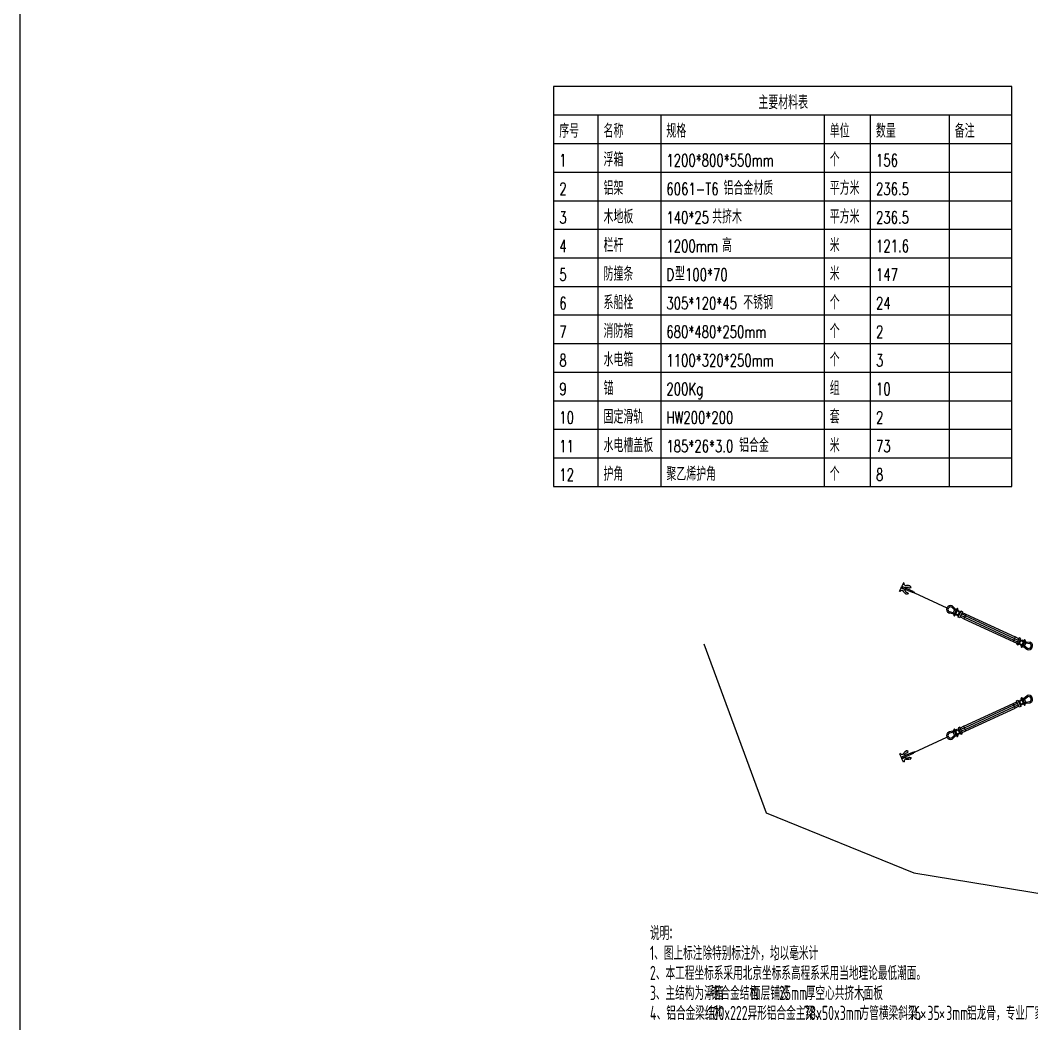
# Model space of a CAD drawing. Extents: x -89702 to 926017, y -610001 to -56924.
# Drawn here: x -6087 to 43447, y -244834 to -195677 of the extents above; entities that cross this region are included whole.
import ezdxf

# ---------------------------------------------------------------- set-up
doc = ezdxf.new("R2010")
doc.units = 0
doc.header["$LTSCALE"] = 10
doc.header["$MEASUREMENT"] = 0
for name, color, linetype in [('AECOM-园建', 2, 'Continuous'), ('L-构造线', 6, 'Continuous'), ('PUB_TAB', 7, 'Continuous'), ('PUB_TEXT', 7, 'Continuous'), ('W-MOUNTING固定方式', 5, 'Continuous')]:
    doc.layers.add(name, color=color, linetype=linetype)
doc.styles.add('_TCH_TAB', font='SIMPLEX', dxfattribs={"bigfont": 'GBCBIG'})
doc.styles.get("Standard").update_dxf_attribs({"font": 'gbenor.shx', "bigfont": 'gbcbig.shx'})

# ---------------------------------------------------------------- blocks, each defined once
blk = doc.blocks.new('$matou$00000106')
blk.add_line((-31, -275, 0), (31, -275, 0))
at = {"elevation": 0}
for points in [[(-31, -275), (-31, -149, -0.158691), (-104, -26), (-90, -7, 0.186687), (-133, 68, 0.169045), (-176, -9), (-162, -23, 0.1524), (-109, -153, -0.391481), (-179, -249), (-179, -273), (-31, -275)], [(31, -275), (31, -149, 0.158691), (104, -26), (90, -7, -0.186687), (133, 68, -0.169045), (176, -9), (162, -23, -0.1524), (109, -153, 0.391481), (179, -249), (179, -273), (31, -275)]]:
    blk.add_lwpolyline(points, format="xyb", dxfattribs=at)
for points in [[(1, 275), (-10, 275), (-10, 219), (-23, 201), (-27, -239), (-21, -245), (0, -245)], [(0, 275), (11, 275), (11, 219), (24, 201), (28, -239), (21, -245), (0, -245)]]:
    blk.add_lwpolyline(points, dxfattribs=at)

msp = doc.modelspace()

# ---------------------------------------------------------------- linework, layer by layer
at = {"layer": 'AECOM-园建'}
for p, q in [((37709.4, -223729), (39293.9, -224462.9)), ((39837.2, -224816.3), (39787.3, -224793.3)), ((39819.9, -224853.9), (39837.2, -224816.3)), ((39864.5, -224874.4), (39819.9, -224853.9)), ((39837.2, -224816.3), (39906.1, -224667.6)), ((39847.2, -224912), (39864.5, -224874.4)), ((39856.6, -224644.2), (39906.1, -224667.6)), ((39864.5, -224874.4), (39968.1, -224650.6)), ((39906.1, -224667.6), (39923.6, -224630)), ((39923.6, -224630), (39968.4, -224650.7)), ((40042.7, -224685.2), (39938.7, -224908.9)), ((39968.4, -224650.7), (39985.6, -224613.6)), ((39985.6, -224613.6), (40059.9, -224648.1)), ((40059.9, -224648.1), (40042.7, -224685.2)), ((40042.7, -224685.2), (40221.6, -224768.3)), ((40221.6, -224768.3), (40118.5, -224992.5)), ((40187.1, -224843.2), (42602.7, -225963.1)), ((40221.6, -224768.3), (42637.1, -225888.3)), ((39921.8, -224946.3), (39847.2, -224912)), ((39939, -224909), (39921.8, -224946.3)), ((40118.5, -224992.5), (39939, -224909)), ((40118.5, -224992.5), (42534, -226112.5)), ((40152.8, -224917.9), (42568.4, -226037.8)), ((42637.1, -225888.3), (42532.6, -226111.9)), ((42532.6, -226111.9), (42712.3, -226195)), ((42816, -225971.2), (42637.1, -225888.3)), ((42712.3, -226195), (42694.9, -226232.2)), ((42694.9, -226232.2), (42769.3, -226266.9)), ((42816, -225971.2), (42712.6, -226195.1)), ((42769.3, -226266.9), (42786.8, -226229.5)), ((42786.8, -226229.5), (42890.7, -226005.8)), ((42786.8, -226229.5), (42831.3, -226250.2)), ((42833.3, -225934), (42816, -225971.2)), ((42831.3, -226250.2), (42848.8, -226212.7)), ((42907.7, -225968.6), (42833.3, -225934)), ((42848.8, -226212.7), (42917.8, -226064.1)), ((42848.8, -226212.7), (42898.6, -226236)), ((42890.4, -226005.6), (42907.7, -225968.6)), ((42935.2, -226026.4), (42890.4, -226005.6)), ((42917.8, -226064.1), (42935.2, -226026.4)), ((42967.7, -226086.7), (42917.8, -226064.1)), ((42988.5, -226041.8), (42967.7, -226086.7)), ((43173.2, -226127.6), (42988.5, -226041.8)), ((40118.5, -230263.4), (42534, -229143.3)), ((40152.8, -230338), (42568.4, -229218.1)), ((40187.1, -230412.7), (42602.7, -229292.8)), ((42532.6, -229144), (42712.3, -229060.9)), ((42637.1, -229367.5), (42532.6, -229144)), ((42816, -229284.7), (42637.1, -229367.5)), ((42694.9, -229023.7), (42769.3, -228988.9)), ((42712.3, -229060.9), (42694.9, -229023.7)), ((42816, -229284.7), (42712.6, -229060.8)), ((42769.3, -228988.9), (42786.8, -229026.4)), ((42786.8, -229026.4), (42831.3, -229005.6)), ((42786.8, -229026.4), (42890.7, -229250.1)), ((42833.3, -229321.8), (42816, -229284.7)), ((42831.3, -229005.6), (42848.8, -229043.1)), ((42907.7, -229287.3), (42833.3, -229321.8)), ((42848.8, -229043.1), (42898.6, -229019.9)), ((42848.8, -229043.1), (42917.8, -229191.8)), ((42935.2, -229229.4), (42890.4, -229250.2)), ((42890.4, -229250.2), (42907.7, -229287.3)), ((42967.7, -229169.2), (42917.8, -229191.8)), ((42917.8, -229191.8), (42935.2, -229229.4)), ((42988.5, -229214), (42967.7, -229169.2)), ((43173.2, -229128.3), (42988.5, -229214)), ((40221.6, -230487.6), (42637.1, -229367.5)), ((39921.8, -230309.6), (39847.2, -230343.9)), ((39939, -230346.9), (39921.8, -230309.6)), ((40118.5, -230263.4), (39939, -230346.9)), ((40221.6, -230487.6), (40118.5, -230263.4)), ((37709.4, -231526.8), (39293.9, -230793)), ((39837.2, -230439.6), (39787.3, -230462.6)), ((39864.5, -230381.4), (39819.9, -230402)), ((39819.9, -230402), (39837.2, -230439.6)), ((39837.2, -230439.6), (39906.1, -230588.3)), ((39847.2, -230343.9), (39864.5, -230381.4)), ((39856.6, -230611.7), (39906.1, -230588.3)), ((39864.5, -230381.4), (39968.1, -230605.3)), ((39906.1, -230588.3), (39923.6, -230625.9)), ((39923.6, -230625.9), (39968.4, -230605.2)), ((40042.7, -230570.6), (39938.7, -230347)), ((39968.4, -230605.2), (39985.6, -230642.2)), ((39985.6, -230642.2), (40059.9, -230607.8)), ((40042.7, -230570.6), (40221.6, -230487.6)), ((40059.9, -230607.8), (40042.7, -230570.6))]:
    msp.add_line(p, q, dxfattribs=at)
at = {"layer": 'AECOM-园建', "color": 7}
for p, q in [((39692.6, -224513.7), (39557.7, -224378.3)), ((39583.3, -224752.6), (39396.5, -224719.4)), ((39600, -224705.9), (39421.3, -224661.4)), ((39668.3, -224557), (39530.2, -224434.7)), ((39767.3, -224837.8), (39583.3, -224752.6)), ((39599.4, -224705.8), (39788, -224793.1)), ((39856.6, -224644.2), (39668.3, -224557)), ((39692.6, -224513.7), (39877.4, -224599.3)), ((39788, -224793.1), (39767.3, -224837.8)), ((39877.4, -224599.3), (39856.6, -224644.2)), ((42898.3, -226235.3), (42877.6, -226280)), ((42877.6, -226280), (43061.4, -226365.4)), ((43086.8, -226322.8), (42898.3, -226235.3)), ((42967.7, -226086.7), (43155.9, -226174.1)), ((43061.4, -226365.4), (43207.5, -226486.5)), ((43086.3, -226322.5), (43235.7, -226430.1)), ((43155.9, -226174.1), (43338.4, -226200.5)), ((43173.2, -226127.6), (43363.7, -226143.1)), ((43061.4, -228890.5), (43207.5, -228769.3)), ((43086.3, -228933.4), (43235.7, -228825.7)), ((42877.6, -228975.8), (43061.4, -228890.5)), ((42898.3, -229020.5), (42877.6, -228975.8)), ((43086.8, -228933), (42898.3, -229020.5)), ((42967.7, -229169.2), (43155.9, -229081.8)), ((43155.9, -229081.8), (43338.4, -229055.3)), ((43173.2, -229128.3), (43363.7, -229112.8)), ((39583.3, -230503.2), (39396.5, -230536.5)), ((39600, -230550), (39421.3, -230594.4)), ((39668.3, -230698.9), (39530.2, -230821.2)), ((39692.6, -230742.2), (39557.7, -230877.6)), ((39767.3, -230418), (39583.3, -230503.2)), ((39599.4, -230550.1), (39788, -230462.8)), ((39856.6, -230611.7), (39668.3, -230698.9)), ((39692.6, -230742.2), (39877.4, -230656.6)), ((39788, -230462.8), (39767.3, -230418)), ((39877.4, -230656.6), (39856.6, -230611.7))]:
    msp.add_line(p, q, dxfattribs=at)
at = {"layer": 'AECOM-园建', "color": 4}
for p, q in [((39668.3, -224557), (39599.4, -224705.8)), ((39854.2, -224779.5), (39898.9, -224800.2)), ((39888.8, -224704.9), (39933.4, -224725.5)), ((40152.8, -224917.9), (39973.2, -224834.7)), ((40187.1, -224843.2), (40007.9, -224760.1)), ((42568.4, -226037.8), (42747, -226120.5)), ((42602.3, -225962.8), (42781.5, -226046)), ((42865.9, -226176), (42821.3, -226155.3)), ((42900.5, -226101.3), (42855.9, -226080.7)), ((43155.9, -226174.1), (43086.8, -226322.8)), ((42568.4, -229218.1), (42747, -229135.3)), ((42602.3, -229293), (42781.5, -229209.8)), ((42865.9, -229079.9), (42821.3, -229100.6)), ((42900.5, -229154.5), (42855.9, -229175.2)), ((43155.9, -229081.8), (43086.8, -228933)), ((39668.3, -230698.9), (39599.4, -230550.1)), ((39854.2, -230476.4), (39898.9, -230455.7)), ((39888.8, -230551), (39933.4, -230530.3)), ((40152.8, -230338), (39973.2, -230421.1)), ((40187.1, -230412.7), (40007.9, -230495.7))]:
    msp.add_line(p, q, dxfattribs=at)
at = {"layer": 'AECOM-园建', "color": 6}
for p, q in [((39773.8, -224506.7), (39634.1, -224808.2)), ((39824.8, -224536.1), (39682.1, -224841.6)), ((43070.7, -226041.2), (42929.7, -226347.5)), ((43126.1, -226061.1), (42986.2, -226362.5)), ((43070.7, -229214.7), (42929.7, -228908.3)), ((43126.1, -229194.7), (42986.2, -228893.3)), ((39773.8, -230749.2), (39634.1, -230447.7)), ((39824.8, -230719.8), (39682.1, -230414.2))]:
    msp.add_line(p, q, dxfattribs=at)
at = {"layer": 'AECOM-园建', "color": 0}
msp.add_lwpolyline([(27383.8, -226226), (30440, -234507.5), (37668.1, -237444.2), (49128.7, -239323.7), (50675.8, -239355.5)], dxfattribs=at)
at = {"layer": 'AECOM-园建', "color": 7}
for centre, radius, start, end in [((39468.1, -224543.6), 192, 69.76755, 241.80701), ((39512.4, -224423.5), 64, 44.89275, 69.76755), ((39468.1, -224543.6), 128, 72.13176, 240.62149), ((39407.7, -224656.4), 64, 241.80701, 259.90759), ((39436.7, -224599.3), 64, 240.62149, 256.02371), ((39487.8, -224482.6), 64, 48.49545, 72.13176), ((43295.4, -226318.2), 192, 248.43976, 60.47922), ((43295.4, -226318.2), 128, 249.62529, 58.11501), ((43329.2, -226263.9), 64, 58.11501, 81.75133), ((43358.5, -226206.8), 64, 60.47922, 85.35402), ((43248.4, -226437.3), 64, 230.33918, 248.43976), ((43273.1, -226378.2), 64, 234.22306, 249.62529), ((43248.4, -228818.6), 64, 111.56024, 129.66082), ((43295.4, -228937.6), 192, 299.52078, 111.56024), ((43273.1, -228877.6), 64, 110.37471, 125.77694), ((43295.4, -228937.6), 128, 301.88499, 110.37471), ((43329.2, -228992), 64, 278.24867, 301.88499), ((43358.5, -229049), 64, 274.64598, 299.52078), ((39468.1, -230712.3), 192, 118.19299, 290.23245), ((39468.1, -230712.3), 128, 119.37851, 287.86824), ((39407.7, -230599.5), 64, 100.09241, 118.19299), ((39436.7, -230656.5), 64, 103.97629, 119.37851), ((39487.8, -230773.2), 64, 287.86824, 311.50455), ((39512.4, -230832.4), 64, 290.23245, 315.10725)]:
    msp.add_arc(centre, radius, start, end, dxfattribs=at)
at = {"layer": 'AECOM-园建', "color": 6}
for centre, radius, start, end in [((39658.2, -224824.6), 29.3, 144.77767, 324.53388), ((39799.3, -224521.4), 29.5, 330.02224, 150.02224), ((42958.1, -226354.7), 29.3, 165.71289, 345.4691), ((43098.4, -226051.2), 29.5, 340.22453, 160.22453), ((42958.1, -228901.1), 29.3, 14.5309, 194.28711), ((43098.4, -229204.7), 29.5, 199.77547, 19.77547), ((39658.2, -230431.2), 29.3, 35.46612, 215.22233), ((39799.3, -230734.5), 29.5, 209.97776, 29.97776)]:
    msp.add_arc(centre, radius, start, end, dxfattribs=at)
at = {"layer": 'L-构造线'}
msp.add_lwpolyline([(-6086.7, -56924.3), (818318, -56924.3), (818318, -380806), (-6086.7, -380806)], close=True, dxfattribs=at)
at = {"layer": 'PUB_TAB', "color": 0, "linetype": 'ByBlock'}
msp.add_lwpolyline([(20029, -218516.2), (42474.2, -218516.2), (42474.2, -198916.2), (20029, -198916.2)], close=True, dxfattribs=at)
for points in [[(20029, -200316.2), (42474.2, -200316.2)], [(22196.4, -200316.2), (22196.4, -218516.2)], [(25274.7, -200316.2), (25274.7, -218516.2)], [(33274.7, -200316.2), (33274.7, -218516.2)], [(35535.8, -200316.2), (35535.8, -218516.2)], [(39395.9, -200316.2), (39395.9, -218516.2)], [(20029, -201716.2), (42474.2, -201716.2)], [(20029, -203116.2), (42474.2, -203116.2)], [(20029, -204516.2), (42474.2, -204516.2)], [(20029, -205916.2), (42474.2, -205916.2)], [(20029, -207316.2), (42474.2, -207316.2)], [(20029, -208716.2), (42474.2, -208716.2)], [(20029, -210116.2), (42474.2, -210116.2)], [(20029, -211516.2), (42474.2, -211516.2)], [(20029, -212916.2), (42474.2, -212916.2)], [(20029, -214316.2), (42474.2, -214316.2)], [(20029, -215716.2), (42474.2, -215716.2)], [(20029, -217116.2), (42474.2, -217116.2)]]:
    msp.add_lwpolyline(points, dxfattribs=at)

# ---------------------------------------------------------------- block references
at = {"layer": 'W-MOUNTING固定方式', "zscale": 0.6400000000000001}
for p, xscale, yscale, rotation in [((37388.4, -223584.6, 0), 1.28, -1.28, 65.77644577704119), ((37388.4, -231671.2, 0), 1.280000000000001, 1.280000000000001, 294.2235542229588)]:
    msp.add_blockref('$matou$00000106', p, dxfattribs=dict(at, xscale=xscale, yscale=yscale, rotation=rotation))

# ---------------------------------------------------------------- texts
at = {"layer": 'PUB_TAB', "color": 0, "linetype": 'ByBlock', "style": '_TCH_TAB'}
for s, height, p in [('主要材料表', 675.18, (30060.1, -200036.2)), ('序号', 675.18, (20309, -201436.2)), ('名称', 675.18, (22476.4, -201436.2)), ('规格', 675.18, (25554.7, -201436.2)), ('单位', 675.18, (33554.7, -201436.2)), ('数量', 675.18, (35815.8, -201436.2)), ('备注', 675.18, (39675.9, -201436.2)), ('浮箱', 675.18, (22476.4, -202836.2)), ('个', 675.2, (33554.7, -202836.2)), ('铝架', 675.18, (22476.4, -204236.2)), ('铝合金材质', 675.18, (28354.7, -204236.2)), ('平方米', 675.18, (33554.7, -204236.2)), ('木地板', 675.18, (22476.4, -205636.2)), ('共挤木', 675.18, (27794.7, -205636.2)), ('平方米', 675.18, (33554.7, -205636.2)), ('栏杆', 675.18, (22476.4, -207036.2)), ('高', 675.2, (28274.7, -207036.2)), ('米', 675.2, (33554.7, -207036.2)), ('防撞条', 675.18, (22476.4, -208436.2)), ('型', 675.2, (25974.7, -208436.2)), ('米', 675.2, (33554.7, -208436.2)), ('系船栓', 675.18, (22476.4, -209836.2)), ('不锈钢', 675.18, (29314.7, -209836.2)), ('个', 675.2, (33554.7, -209836.2)), ('消防箱', 675.18, (22476.4, -211236.2)), ('个', 675.2, (33554.7, -211236.2)), ('水电箱', 675.18, (22476.4, -212636.2)), ('个', 675.2, (33554.7, -212636.2)), ('锚', 675.2, (22476.4, -214036.2)), ('组', 675.2, (33554.7, -214036.2)), ('固定滑轨', 675.18, (22476.4, -215436.2)), ('套', 675.2, (33554.7, -215436.2)), ('水电槽盖板', 675.18, (22476.4, -216836.2)), ('铝合金', 675.18, (29114.7, -216836.2)), ('米', 675.2, (33554.7, -216836.2)), ('护角', 675.18, (22476.4, -218236.2)), ('聚乙烯护角', 675.18, (25554.7, -218236.2)), ('个', 675.2, (33554.7, -218236.2))]:
    msp.add_text(s, height=height, dxfattribs=at).set_placement(p)
at = {"layer": 'PUB_TAB', "color": 0, "linetype": 'ByBlock', "style": '_TCH_TAB', "width": 0.705882}
for s, p in [('1', (20309, -202836.2)), ('1200*800*550mm', (25554.7, -202836.2)), ('156', (35815.8, -202836.2)), ('2', (20309, -204236.2)), ('6061-T6', (25554.7, -204236.2)), ('236.5', (35815.8, -204236.2)), ('3', (20309, -205636.2)), ('140*25', (25554.7, -205636.2)), ('236.5', (35815.8, -205636.2)), ('4', (20309, -207036.2)), ('1200mm', (25554.7, -207036.2)), ('121.6', (35815.8, -207036.2)), ('5', (20309, -208436.2)), ('D', (25554.7, -208436.2)), ('100*70', (26466.2, -208436.2)), ('147', (35815.8, -208436.2)), ('6', (20309, -209836.2)), ('305*120*45', (25554.7, -209836.2)), ('24', (35815.8, -209836.2)), ('7', (20309, -211236.2)), ('680*480*250mm', (25554.7, -211236.2)), ('2', (35815.8, -211236.2)), ('8', (20309, -212636.2)), ('1100*320*250mm', (25554.7, -212636.2)), ('3', (35815.8, -212636.2)), ('9', (20309, -214036.2)), ('200Kg', (25554.7, -214036.2)), ('10', (35815.8, -214036.2)), ('10', (20309, -215436.2)), ('HW200*200', (25554.7, -215436.2)), ('2', (35815.8, -215436.2)), ('11', (20309, -216836.2)), ('185*26*3.0', (25554.7, -216836.2)), ('73', (35815.8, -216836.2)), ('12', (20309, -218236.2)), ('8', (35815.8, -218236.2))]:
    msp.add_text(s, height=595, dxfattribs=at).set_placement(p)
at = {"layer": 'PUB_TEXT', "linetype": 'ByBlock', "width": 0.7}
for s, height, p in [('说明∶', 675.18, (24751.5, -240734.4)), ('1', 700, (24751.5, -241714.4)), ('、图上标注除特别标注外，均以毫米计', 675.177, (24955.7, -241714.4)), (';', 700, (30804.4, -241714.4)), ('2', 700, (24751.5, -242694.4)), ('、本工程坐标系采用北京坐标系高程系采用当地理论最低潮面。', 675.177, (25037.4, -242694.4)), ('3', 700, (24751.5, -243674.4)), ('、主结构为浮箱', 675.18, (25037.4, -243674.4)), ('铝合金结构', 675.18, (27731.5, -243674.4)), ('面层铺设', 675.18, (29696.7, -243674.4)), ('25mm', 700, (31072.9, -243674.4)), ('厚空心共挤木面板', 675.18, (32379.5, -243674.4)), ('+', 700, (27445.7, -243674.4)), (';', 700, (35131.9, -243674.4)), ('4', 700, (24751.5, -244654.4)), ('、铝合金梁结构', 675.18, (25078.2, -244654.4)), ('.100x222', 700, (27486.5, -244654.4)), ('异形铝合金主梁、', 675.18, (29528.2, -244654.4)), ('78x50x3mm', 700, (32280.5, -244654.4)), ('方管横梁斜梁，', 675.18, (35016.3, -244654.4)), ('76', 700, (37424.6, -244654.4)), ('35', 700, (38340.3, -244654.4)), ('3mm', 700, (39256, -244654.4)), ('铝龙骨，专业厂家焊接后现场固定', 675.177, (40276.9, -244654.4)), ('×', 675.2, (37996.3, -244654.4)), ('×', 675.2, (38912, -244654.4))]:
    msp.add_text(s, height=height, dxfattribs=at).set_placement(p)

doc.saveas('drawing.dxf')
